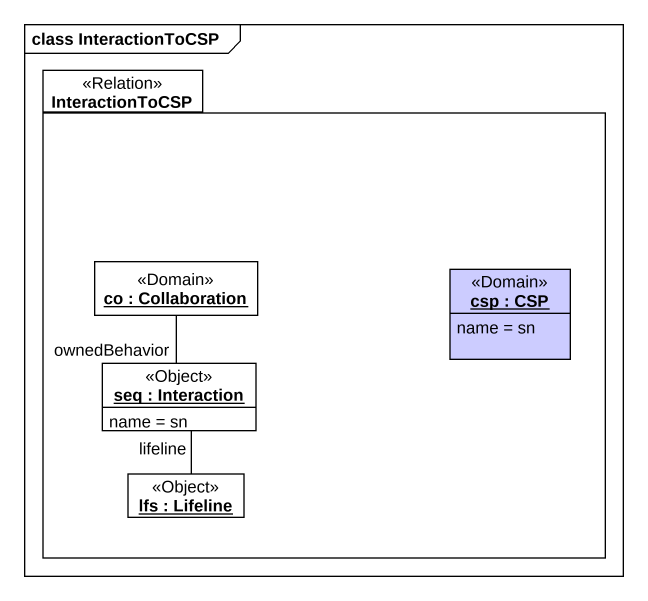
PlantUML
@startuml
mainframe class InteractionToCSP
hide circle
hide empty members
package InteractionToCSP <<Relation>> {
  object "co : Collaboration" as co <<Domain>>
  object "csp : CSP" as csp <<Domain>> #CCCCFF {
    name = sn
  }
  object "seq : Interaction" as seq <<Object>> {
    name = sn
  }
  object "lfs : Lifeline" as lfs <<Object>>
}
co -- seq : ownedBehavior
seq -- lfs : lifeline
@enduml
